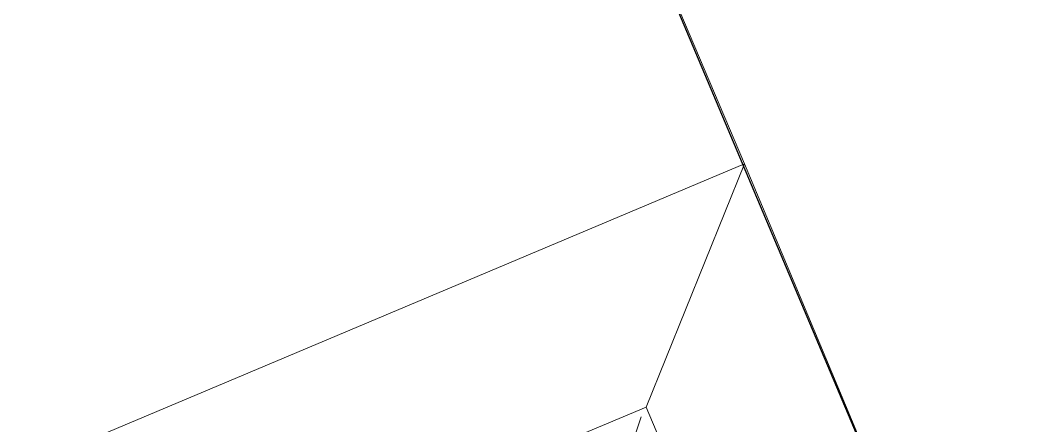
# Model space of a CAD drawing. Header units: metres. Extents: x 536111 to 536507, y 1836388 to 1836665.
# Drawn here: x 536276.285 to 536280.39, y 1836512.153 to 1836513.805 of the extents above; entities that cross this region are included whole.
import ezdxf

# ---------------------------------------------------------------- set-up
doc = ezdxf.new("R2010")
doc.units = ezdxf.units.M
doc.header["$MEASUREMENT"] = 0
doc.layers.add('Level 42', color=1, linetype='Continuous', lineweight=0)
doc.layers.add('Level 5', color=1, linetype='Continuous', lineweight=0)

msp = doc.modelspace()

# ---------------------------------------------------------------- linework, layer by layer
at = {"layer": 'Level 42', "color": 7, "linetype": 'Continuous', "lineweight": 0}
for p, q in [((536277.69, 1836516.86), (536279.23, 1836513.22)), ((536278.84, 1836514.14), (536279.23, 1836513.22)), ((536279.23, 1836513.22), (536271.95, 1836510.15)), ((536279.23, 1836513.22), (536271.95, 1836510.15)), ((536278.83, 1836512.23), (536279.23, 1836513.22)), ((536278.83, 1836512.23), (536279.23, 1836513.22)), ((536279.23, 1836513.22), (536280.39, 1836510.45)), ((536279.23, 1836513.22), (536280.39, 1836510.45)), ((536278.83, 1836512.23), (536272.93, 1836509.75)), ((536278.83, 1836512.23), (536272.93, 1836509.75)), ((536278.83, 1836512.23), (536279.41, 1836510.85)), ((536278.83, 1836512.23), (536279.41, 1836510.85)), ((536278.81, 1836512.19), (536278.76, 1836512.04)), ((536278.81, 1836512.19), (536278.76, 1836512.04))]:
    msp.add_line(p, q, dxfattribs=at)
at = {"layer": 'Level 5', "color": 7, "linetype": 'Continuous', "lineweight": 30}
msp.add_line((536280.39, 1836510.45), (536277.69, 1836516.86), dxfattribs=at)

doc.saveas('drawing.dxf')
